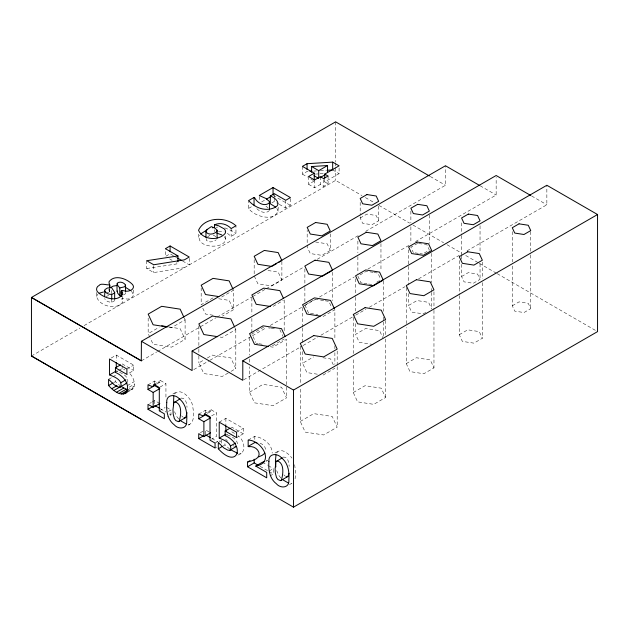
<?xml version="1.0" encoding="UTF-8"?>
<svg xmlns="http://www.w3.org/2000/svg" width="629" height="629" viewBox="0 0 629 629"><rect width="100%" height="100%" fill="white"/><g stroke="black" fill="none" stroke-linecap="round" stroke-linejoin="round"><path stroke-width="0.47" stroke-dasharray="3.15 2.36" d="M109.776 288.75L109.776 292.65L109.116 289.411M129.944 390.208C138.097 388.101 133.6 375.883 128.458 372.47M295.08 478.795L295.638 472.733L294.569 463.958M125.556 292.917L125.407 293.829L123.15 295.158M127.687 382.463C129.063 376.315 121.806 372.903 116.986 371.417M224.215 236.677A9.687 5.598 0 0 1 225.064 241.332C219.953 249.666 195.525 246.977 199.542 235.207M133.521 289.985C134.197 293.476 133.702 297.894 129.472 298.555C127.608 300.528 119.007 295.929 122.569 300.348L122.655 302.101C116.05 311.669 94.24 304.923 96.489 292.454M278.199 207.232C278.969 223.146 254.265 217.327 248.652 208.372L248.652 200.565M206.194 238.375L206.296 240.27C208.993 242.92 213.679 242.134 216.29 239.743M156.692 384.067L160.01 382.149L160.505 380.537L165.938 383.674L165.938 398.283M207.413 413.355L210.731 411.437L211.226 409.825L216.659 412.962L216.659 436.329L211.674 439.207M96.489 296.361L97.841 294.183M114.667 300.214L114.36 300.906C111.482 303.398 106.175 302.046 104.618 298.673M174.54 393.951C180.586 387.157 190.603 397.78 192.238 404.25C193.614 411.224 195.957 422.594 187.308 425.676M276.697 452.927C280.896 446.904 288.986 453.973 291.966 458.101M269.448 210.495C265.815 214.426 259.557 211.69 256.483 208.356M207.609 236.905L209.795 235.285M237.848 455.089C247.315 452.605 244.327 440.08 238.061 435.748M302.423 166.37L302.423 174.178L307.054 171.505L308.949 171.387M248.652 208.372L252.512 206.139M261.688 201.901L265.745 199.566M271.901 202.852L274.291 201.469L278.38 203.835M308.564 176.497L308.564 184.297L314.256 181.01M308.564 184.297L314.586 187.78L320.287 184.486L323.613 186.412L328.079 183.833L328.079 176.026M324.745 178.982L324.745 181.907L339.094 173.628L339.094 167.778M227.376 233.328L231.15 236.378L235.961 233.603L235.961 225.795M279.205 204.307L285.747 208.089L290.425 205.384L290.425 198.552M31.45 355.998L79.883 328.039M84.129 325.586L335.627 180.381L361.989 195.603M149.82 337.183L148.169 333.629L159.153 327.284M213.003 297.887L201.178 304.719L201.178 288.129M111.199 358.003L116.271 355.078L133.647 365.111L133.647 370.512L126.893 374.42M221.66 297.03L233.493 290.205L233.493 309.712L222.509 316.057M360.189 217.98L366.943 214.08L376.181 215.503L378.65 220.834L371.896 224.742L362.658 223.311L360.189 217.98L360.189 216.03M184.281 318.054L185.107 319.831L171.583 327.63L168.816 327.206M115.429 372.407L117.969 370.945M118.81 370.457L122.191 368.508L124.849 369.946M330.264 233.878L330.264 250.46L321.82 255.343L310.278 253.558L307.18 246.89L307.18 230.308M108.589 379.318L111.97 377.369M112.811 376.881L115.351 375.411L116.035 375.812M126.893 369.019L133.647 365.111M141.407 360.81L156.692 351.981M157.541 351.493L216.148 317.661M216.997 317.165L251.82 297.061M252.669 296.573L265.407 289.214M266.256 288.727L304.475 266.665M317.213 259.305L359.678 234.79M365.63 231.354L445.466 185.264L445.466 165.749M281.878 261.554L281.878 280.086L271.744 285.943L257.89 283.797L254.179 275.801L254.179 259.219M185.107 319.831L185.107 339.338L171.583 347.145L153.122 344.291L150.237 338.072M113.66 382.629L115.351 381.646L115.351 378.98M127.388 385.593L134.15 381.693M129.283 387.118L134.354 384.185M127.42 390.106L134.174 386.206M273.206 306.299L283.341 300.45M126.885 391.765L133.639 387.865M126.854 392.52L132.766 389.107M234.979 327.811L235.804 329.588L222.281 337.388L219.513 336.963M148.012 384.854L154.663 381.017L158.728 382.644L160.01 382.149M153.861 384.374L160.505 380.537M228.193 372.997L222.281 376.417L203.812 373.555L198.866 362.894L203.938 359.969M207.318 358.019L212.382 355.094L230.851 357.948L235.804 368.61L229.042 372.51M160.12 387.032L165.938 383.674M263.7 327.159L251.867 333.983L255.806 342.467M305.718 304.585L314.17 299.711M193.795 369.585L209.087 360.755M209.937 360.268L251.553 336.24M252.402 335.752L265.988 327.906M270.234 325.452L303.359 306.331M304.208 305.836L315.255 299.467M319.501 297.014L354.324 276.909M367.91 269.063L409.526 245.035M415.47 241.599L496.155 195.021L496.155 177.457M417.64 243.344L410.879 247.252L413.355 252.583M149.678 403.417L151.337 402.458M152.171 401.978L154.663 400.539L159.813 403.511M172.833 394.053L176.985 391.655M424.276 253.031L429.348 250.106L426.879 244.775L423.183 244.201M376.74 282.169L380.962 279.732M159.294 410.886L165.105 407.529M272.357 345.816L284.19 338.984M323.054 316.544L334.88 309.712L334.88 339.959M168.486 411.397L170.978 409.959L170.978 414.881L167.652 416.799M243.643 379.83L302.25 345.997M303.099 345.502L317.535 337.168M320.932 335.21L354.905 315.593M355.755 315.105L365.944 309.216M369.349 307.259L405.013 286.667M418.607 278.82L459.374 255.28M467.017 250.869L546.853 204.771L546.853 185.264M198.733 414.134L205.384 410.297L209.449 411.924L210.731 411.437M204.582 413.662L211.226 409.825M249.564 392.166L263.079 384.358L281.548 387.22L286.494 397.882L272.978 405.681L254.509 402.827L249.564 392.166L249.564 366.801M317.354 374.2L306.897 372.58L302.565 363.255L313.549 356.91M211.674 415.84L216.659 412.962M373.131 344.48L359.285 342.341L355.574 334.345L365.708 328.487L379.562 330.634L382.857 337.742M425.747 312.416L423.207 313.879L411.665 312.094L408.575 305.427L417.019 300.552L428.561 302.337L431.659 309.004M461.576 276.516L468.338 272.616L477.568 274.047L480.045 279.378L473.283 283.278L464.053 281.847L461.576 276.516L461.576 263.834M200.399 432.697L202.892 431.258M219.222 422.193L225.874 418.356L243.25 428.388L243.25 433.79L236.606 437.627M323.054 375.081L334.88 368.256M225.151 435.622L227.643 434.183M215.055 443.075L220.04 440.198M218.31 442.533L222.462 440.135M236.606 432.225L243.25 428.388M215.055 448.005L216.714 447.046M223.287 445.89L224.954 444.931L224.954 442.258M248.164 440.111L254.808 436.274C263.064 437.705 272.098 443.94 272.223 453.1M300.261 421.43L313.777 413.63L332.246 416.484L337.191 427.146L323.676 434.954L305.207 432.099L300.261 421.43L300.261 388.266M353.262 392.52L365.087 385.695L381.253 388.195L385.577 397.52L373.752 404.353L357.594 401.852L353.262 392.52L353.262 357.398M406.263 363.609L416.406 357.759L430.252 359.898L433.963 367.894L423.828 373.752L409.974 371.605L406.263 363.609L406.263 327.512M459.272 334.699L467.717 329.824L479.259 331.609L482.357 338.268L473.904 343.151L462.362 341.366L459.272 334.699L459.272 295.669M512.273 305.788L519.035 301.881L528.266 303.312L530.742 308.642L523.981 312.55L514.75 311.119L512.273 305.788L512.273 265.784M274.991 453.029L279.142 450.631M265.87 461.395L267.529 460.436L266.028 461.033M269.204 470.987L273.356 468.589L273.356 473.999L270.038 475.917M289.458 484.652L291.95 483.214L290.221 483.379M180.987 398.306L181.639 398.008C185.98 398.432 186.986 403.842 187.002 407.388M283.144 457.283L283.797 456.984C288.129 457.409 289.143 462.826 289.151 466.364M106.112 296.401L108.723 295.544M239.547 453.493L241.166 453.171M146.714 260.705L146.714 268.512L153.735 272.569L184.383 267.647M146.714 268.512L177.968 263.74L176.293 262.773M215.975 227.25L217.728 227.069M188.063 424.402L189.801 424.237M218.483 231.574L224.191 231.928M313.698 171.096L316.544 170.923M320.342 170.687L326.034 170.333M315.365 174.091L319.115 173.863M320.059 173.801L323.809 173.565M418.568 243.494L422.256 244.06M415.203 252.866L418.898 253.44M419.818 253.581L422.594 254.006M315.632 242.016L327.174 243.8L330.264 250.46M373.06 272.326L366.33 271.28L357.877 276.162L360.967 282.822L362.894 283.121M374.019 272.475L377.872 273.072L380.576 278.899M363.853 283.27L367.706 283.868M368.665 284.017L372.51 284.607M268.009 270.525L278.167 272.09L281.878 280.086M315.011 299.215L319.626 299.931M320.554 300.072L324.25 300.646M325.169 300.788L328.865 301.362L331.75 307.581M218.703 298.767L229.16 300.387L233.493 309.712M310.435 313.352L317.818 314.5M213.105 315.223L205.502 314.044L202.75 308.108M268.449 327.89L270.352 328.181M271.303 328.33L275.109 328.92M169.075 326.962L180.153 328.676L185.107 339.338M256.2 343.316L258.102 343.607M259.054 343.756L262.851 344.346M270.211 346.721L272.978 347.145L286.494 339.338L286.494 386.175M322.952 357.744L330.555 358.923L333.307 364.859M106.27 292.076L108.825 292.556M224.757 227.832L231.889 230.78L235.961 233.603M227.383 434.961C231.653 436.432 236.991 439.003 237.573 444.027M233.037 445.654L234.531 446.338M260.06 443.201C263.071 444.31 265.737 446.991 265.776 450.356M213.176 235.042L216.337 236.874M231.794 431.785L236.614 434.741M531.647 195.996L546.853 204.771M480.108 185.752L496.155 195.021M430.252 176.482L445.466 185.264M332.678 169.924L339.094 173.628M365.386 197.569L373.893 202.475M378.996 205.424L409.613 223.098M413.009 225.064L443.626 242.739M447.03 244.705L461.482 253.047M465.735 255.508L478.496 262.867M479.345 263.362L496.352 273.183M497.201 273.67L596.701 331.113M324.745 181.907L328.079 183.833M302.423 174.178L307.495 177.103M310.875 179.061L313.415 180.523M273.041 195.352L290.425 205.384M173.415 255.712L170.089 253.786L165.411 256.49L165.411 248.683M174.249 256.192L176.749 257.631M182.575 260.996L189.243 264.848L189.243 257.041M169.594 258.904L172.102 260.351M122.191 363.9L133.647 370.512M243.25 433.79L231.794 427.177L231.794 429.945M262.379 462.252L267.443 465.177M268.292 465.664L273.356 468.589M166.779 407.529L170.978 409.959M209.064 431.942L205.384 429.819L205.384 433.924M160.371 408.764L166.08 412.058M169.343 413.945L170.978 414.881M211.91 438.515L217.618 441.81M260.013 466.286L268.355 471.105M269.188 471.585L273.356 473.999M265.933 206.296L268.033 207.704M285.527 476.397L283.813 474.856M183.369 417.42L181.663 415.871M229.766 449.137L224.954 444.931M120.91 386.426L115.351 381.646M225.638 439.089L227.572 441.228M131.516 291.188L133.521 294.859M280.849 477.961L279.095 475.776L276.666 470.657M178.691 418.977L176.946 416.791L174.516 411.68M276.815 208.293L278.199 211.132M304.876 305.073L308.587 313.069M279.858 329.651L283.011 336.436M530.742 231.566L530.742 254.006M530.742 254.981L530.742 308.642M512.273 231.637L512.273 261.884M482.357 262.167L482.357 278.757M482.357 282.657L482.357 338.268M480.045 225.717L480.045 253.031M480.045 263.763L480.045 279.378M461.576 222.855L461.576 234.562M461.576 235.545L461.576 255.052M461.576 256.027L461.576 259.934M459.272 260.548L459.272 294.694M433.963 291.793L433.963 309.358M433.963 310.333L433.963 367.894M431.659 253.393L431.659 282.657M431.659 288.514L431.659 291.439M431.659 292.414L431.659 308.029M429.348 214.984L429.348 243.274M410.879 211.147L410.879 222.855M410.879 226.762L410.879 243.344M408.575 249.815L408.575 265.43M408.575 266.405L408.575 284.945M408.575 293.719L408.575 305.427M406.263 287.508L406.263 323.613M385.577 320.444L385.577 335.084M385.577 338.984L385.577 397.52M383.273 281.061L383.273 311.308M383.273 317.165L383.273 321.065M383.273 322.04L383.273 338.63M380.962 243.635L380.962 270.95M378.65 206.202L378.65 220.834M360.189 202.373L360.189 215.055M357.877 241.041L357.877 252.748M357.877 256.648L357.877 273.238M355.574 278.733L355.574 296.29M355.574 297.265L355.574 310.923M355.574 323.613L355.574 334.345M353.262 317.401L353.262 353.498M337.191 351.045L337.191 365.685M337.191 366.66L337.191 427.146M335.627 121.845L335.627 161.85M335.627 162.825L335.627 166.724M335.627 167.699L335.627 180.381M334.88 345.816L334.88 348.741M334.88 352.641L334.88 364.348M332.576 272.286L332.576 300.576M323.613 179.579L323.613 186.412M320.287 176.686L320.287 184.486M314.586 179.973L314.586 187.78M304.876 268.976L304.876 286.533M304.876 287.508L304.876 302.148M302.565 307.644L302.565 327.151M302.565 328.134L302.565 342.766M302.565 351.548L302.565 363.255M300.261 346.312L300.261 384.358M286.494 387.149L286.494 397.882M285.747 200.281L285.747 208.089M284.19 299.962L284.19 332.151M274.291 193.669L274.291 196.594M274.291 197.569L274.291 201.469M259.258 196.476L259.258 201.359M254.808 436.274L254.808 440.756M251.867 297.887L251.867 314.469M251.867 318.376L251.867 333.008M249.564 337.529L249.564 355.094M249.564 358.994L249.564 362.894M235.804 329.588L235.804 368.61M231.15 228.571L231.15 236.378M225.874 418.356L225.874 424.913M225.552 236.048L225.552 239.948M221.699 440.064L221.699 444.168M214.505 229.719L214.505 231.669M205.384 410.297L205.384 413.064M198.866 325.822L198.866 348.262M198.866 349.237L198.866 355.094M198.866 356.069L198.866 362.894M198.536 234.153L198.536 238.053M154.663 381.017L154.663 383.776M154.663 400.539L154.663 403.818M153.735 265.737L153.735 272.569M148.169 318.015L148.169 333.629M122.655 296.251L122.655 302.101M122.191 365.74L122.191 368.508M116.271 355.078L116.271 360.692M111.726 299.247L111.726 302.179M111.545 290.504L111.545 293.428M109.674 288.805L109.674 292.713M109.037 288.994L109.037 290.944"/><path stroke-width="0.94" d="M187.002 412.624L185.736 417.53L178.439 421.689L175.805 420.581L174.367 418.647L173.187 414.079L172.967 409.628L173.84 402.804L180.161 398.786M173.816 396.034L173.4 405.54M275.974 455.019L275.416 461.081L275.856 466.915M125.556 285.11L124.526 286.808L119.785 287.917L117.733 285.424L117.253 283.152C119.722 281.084 124.07 282.46 125.556 285.11L125.556 291.935M217.099 230.238L216.832 231.496C214.198 234.185 209.205 235.301 206.296 232.463L205.958 231.409L206.878 229.632L211.32 226.637L214.851 228.012L217.099 230.238L217.099 238.045M104.618 296.723L104.886 289.654L107.331 288.051L111.545 287.579L114.667 292.414L114.667 299.239M289.065 473.291L287.885 476.507L280.589 480.666L277.955 479.557L276.524 477.623L275.345 473.055L275.125 468.605L275.989 461.78L282.311 457.763M148.012 389.453L154.663 385.616L159.813 388.596L153.169 392.433L148.012 389.453L148.012 384.854L152.084 386.481L153.366 385.986L153.861 384.374L159.294 387.511L159.294 410.886L164.334 413.796L164.334 418.717L148.012 409.298L148.012 404.376L153.169 407.348L159.813 403.511M198.733 418.741L205.384 414.904L210.534 417.876L203.89 421.713L198.733 418.741L198.733 414.134L202.805 415.761L204.087 415.274L204.582 413.662L210.015 416.799L210.015 440.166L215.055 443.075L215.055 448.005L198.733 438.586L198.733 433.656L203.89 436.636L210.534 432.799M121.57 295.528L119.785 295.724L117.733 293.232L117.253 290.96M114.667 292.414L114.36 293.098C111.482 295.591 106.175 294.246 104.618 290.865M179.084 421.367C181.042 415.722 182.552 404.007 174.996 401.845L174.343 402.143M281.242 480.344C283.199 474.698 284.701 462.983 277.145 460.821L276.501 461.12M264.935 453.139L262.112 455.372L258.582 456.898M269.448 202.687C264.864 207.24 257.025 202.915 254.745 197.844L254.053 197.443L248.652 200.565C254.36 207.373 264.298 211.399 272.947 208.278C282.35 205.541 276.658 198.119 270.305 195.965L270.305 203.772L275.62 207.106M200.517 234.051L207.664 229.451M120.076 387.071L120.925 386.363C122.333 379.774 114.392 376.779 109.509 374.9L109.509 358.978L126.893 369.019L126.893 374.42L115.429 367.8L115.429 372.407C136.116 381.654 128.112 407.065 108.589 385.553L108.589 379.318L114.211 384.783L118.166 386.961L120.076 387.071L126.838 383.163L126.004 383.297M229.797 450.285L230.639 449.578C232.046 442.989 224.113 439.993 219.222 438.114L219.222 422.193L236.606 432.225L236.606 437.627L225.151 431.014L225.151 435.622C245.829 444.868 237.825 470.28 218.31 448.768L218.31 442.533L223.932 447.997L227.887 450.175L229.797 450.285L236.441 446.448L235.608 446.574M110.507 287.642L113.134 286.132L116.86 285.535M324.745 178.007L324.745 174.107L339.094 165.82L332.678 162.117L307.054 163.697L302.423 166.37L314.256 173.203L314.256 180.036M177.968 255.932L146.714 260.705L153.735 264.762L184.383 259.848L189.243 257.041L170.089 245.978L165.411 248.683L177.968 255.932L177.968 261.782M270.305 195.965L274.291 193.669L285.747 200.281L290.425 197.577L273.041 187.544L259.258 195.501L265.933 198.489L269.448 201.539L269.448 209.52M121.476 290.598L122.569 292.54L122.655 294.293C117.033 302.502 104.28 298.17 98.187 292.524C95.655 290.559 96.166 286.667 99.138 285.456C100.852 281.949 112.174 287.453 109.037 283.136L109.116 281.603C114.903 273.961 127.247 278.828 132.64 284.646C134.889 287.201 132.255 290.315 129.472 290.747C124.165 292.957 119.101 286.109 121.476 296.456M266.554 199.094L270.612 196.751M314.256 173.203L308.564 176.497L314.586 179.973L320.287 176.686L323.613 178.605L328.079 176.026L324.745 174.107M311.614 172.377L311.614 166.528L318.722 170.624L327.552 165.529L327.552 172.362M320.334 177.504L325.146 174.728M141.407 341.295L192.097 370.567L192.097 351.053L242.794 380.325L242.794 360.81L546.853 185.264L597.55 214.528L597.55 331.609L293.491 507.155L31.45 355.998L31.45 297.462L141.289 360.873L141.407 341.295L445.466 165.749L479.259 185.264M276.807 263.504L271.744 266.429L257.89 264.29L254.179 256.294L264.322 250.436L278.167 252.583L281.878 260.579L278.498 262.529M115.429 367.8L120.501 364.875M109.509 374.9L116.271 371M108.589 385.553L112.811 383.116M120.823 382.731L125.894 379.806M111.899 388.628L116.963 385.703M114.148 390.326L120.91 386.426L128.096 390.019L121.334 393.927M116.86 392.032L123.622 388.132M119.235 393.235L125.997 389.327M192.097 351.053L496.155 175.507L530.797 195.509M123.182 394.116L127.404 391.67M124.809 393.793L126.492 392.818M153.366 385.986L155.858 384.547M148.012 409.298L152.996 406.42M141.289 419.409L31.45 355.998M382.424 280.573L373.131 285.943L359.285 283.797L355.574 275.801L365.708 269.951L379.562 272.09L383.273 280.086M204.087 415.274L205.746 414.314M198.733 438.586L203.717 435.708M242.794 360.81L293.491 390.074L597.55 214.528M225.151 431.014L230.135 428.137M219.222 438.114L225.874 434.277M218.31 448.768L222.462 446.37M230.544 445.945L235.529 443.068M250.02 460.648L247.527 462.087L247.527 466.749L266.712 477.828L266.712 472.426L255.736 466.089C275.266 462.881 261.578 440.033 248.164 440.111L248.164 446.386L254.808 442.549L256.884 442.832M247.527 466.749L254.171 462.92L258.346 465.326M255.736 466.089L262.379 462.252L264.526 461.631M185.736 417.53L184.297 417.813M287.885 476.507L286.454 476.79M99.138 293.263L103.471 291.998M214.505 224.836C220.213 222.147 227.022 224.128 231.15 228.571L235.961 225.795C225.787 216.321 204.59 216.848 198.536 230.253C202.514 239.83 218.467 241.292 225.064 233.532A9.687 5.598 0 0 0 224.215 228.87L218.397 225.669L214.505 224.836L214.505 227.769M247.527 462.087C252.04 460.711 260.689 458.903 258.865 452.33C257.465 448.249 252.85 445.937 248.691 446.692L248.164 446.386M212.563 227.832L214.222 227.431M311.614 166.528L327.552 165.529M309.9 171.332L311.795 171.214M326.986 170.278L332.678 169.924L332.678 162.117M218.813 296.589L205.502 294.529L201.178 285.204L213.003 278.372L229.16 280.872L233.1 289.356M270.454 306.496L256.2 304.287L251.867 294.962L263.7 288.129L279.858 290.629L283.404 298.264M320.2 316.104L306.897 314.044L302.565 304.711L314.398 297.887L330.555 300.387L334.486 308.863M161.692 325.822L168.155 326.821M166.968 326.923L153.122 324.776L148.169 314.115L161.692 306.307L180.153 309.169L183.865 317.165M217.665 336.672L203.812 334.534L198.866 323.872L212.382 316.065L230.851 318.919L234.562 326.923M268.363 346.43L254.509 344.291L249.564 333.629L263.079 325.822L281.548 328.676L285.259 336.672M216.84 233.147L221.895 234.955M237.699 453.305L230.513 449.704M185.94 423.875L180.83 420.927M288.098 482.852L282.987 479.903M125.721 287.492L130.793 290.677M429.41 175.994L335.627 121.845L31.45 297.462L141.407 360.81M313.989 175.695L318.722 178.432M254.745 205.652L254.053 205.251L254.053 197.443M177.582 258.11L181.75 260.516M154.663 405.461L159.554 408.292M205.384 434.749L210.275 437.572M318.722 170.624L318.722 177.457M307.054 163.697L307.054 169.555M293.491 390.074L293.491 507.155M273.041 187.544L273.041 194.377M254.171 459.186L254.171 462.92M225.874 425.849L225.874 431.47M205.958 231.409L205.958 237.259M203.89 421.713L203.89 436.636M170.089 245.978L170.089 251.836M153.169 392.433L153.169 407.348M121.578 290.543L121.578 296.401M119.785 287.917L119.785 295.724M117.018 283.765L117.018 291.565M116.271 362.571L116.271 367.25M111.726 294.372L111.726 299.247M109.776 284.851L109.776 287.775M109.674 284.906L109.674 287.83M166.756 402.584C166.103 410.501 167.432 419.645 174.186 424.764C178.581 429.953 187.646 429.009 186.695 420.887C187.356 413.009 185.987 403.936 179.304 398.817C174.964 393.691 165.891 394.509 166.756 402.584M268.905 461.56C268.253 469.486 269.582 478.63 276.343 483.74C280.731 488.93 289.804 487.986 288.853 479.872C289.513 471.986 288.137 462.913 281.462 457.794C277.114 452.668 268.04 453.485 268.905 461.56M315.632 222.501L307.18 227.383L310.278 234.043L321.82 235.828L330.264 230.953L327.174 224.286L315.632 222.501M366.943 194.565L360.189 198.465L362.658 203.796L371.896 205.227L378.65 201.327L376.181 195.996L366.943 194.565M315.011 260.194L304.876 266.043L308.587 274.047L322.433 276.186L332.576 270.336L328.865 262.332L315.011 260.194M366.33 232.258L357.877 237.133L360.967 243.8L372.51 245.585L380.962 240.71L377.872 234.043L366.33 232.258M417.64 204.323L410.879 208.223L413.355 213.553L422.594 214.984L429.348 211.085L426.879 205.746L417.64 204.323M417.019 242.016L408.575 246.89L411.665 253.558L423.207 255.343L431.659 250.46L428.561 243.8L417.019 242.016M468.338 214.08L461.576 217.98L464.053 223.311L473.283 224.742L480.045 220.834L477.568 215.503L468.338 214.08M313.777 335.579L300.261 343.379L305.207 354.048L323.676 356.902L337.191 349.095L332.246 338.433L313.777 335.579M365.087 307.644L353.262 314.469L357.594 323.801L373.752 326.302L385.577 319.469L381.253 310.144L365.087 307.644M416.406 279.708L406.263 285.558L409.974 293.554L423.828 295.701L433.963 289.843L430.252 281.847L416.406 279.708M467.717 251.773L459.272 256.648L462.362 263.315L473.904 265.1L482.357 260.217L479.259 253.558L467.717 251.773M519.035 223.83L512.273 227.737L514.75 233.068L523.981 234.499L530.742 230.591L528.266 225.261L519.035 223.83"/></g></svg>
